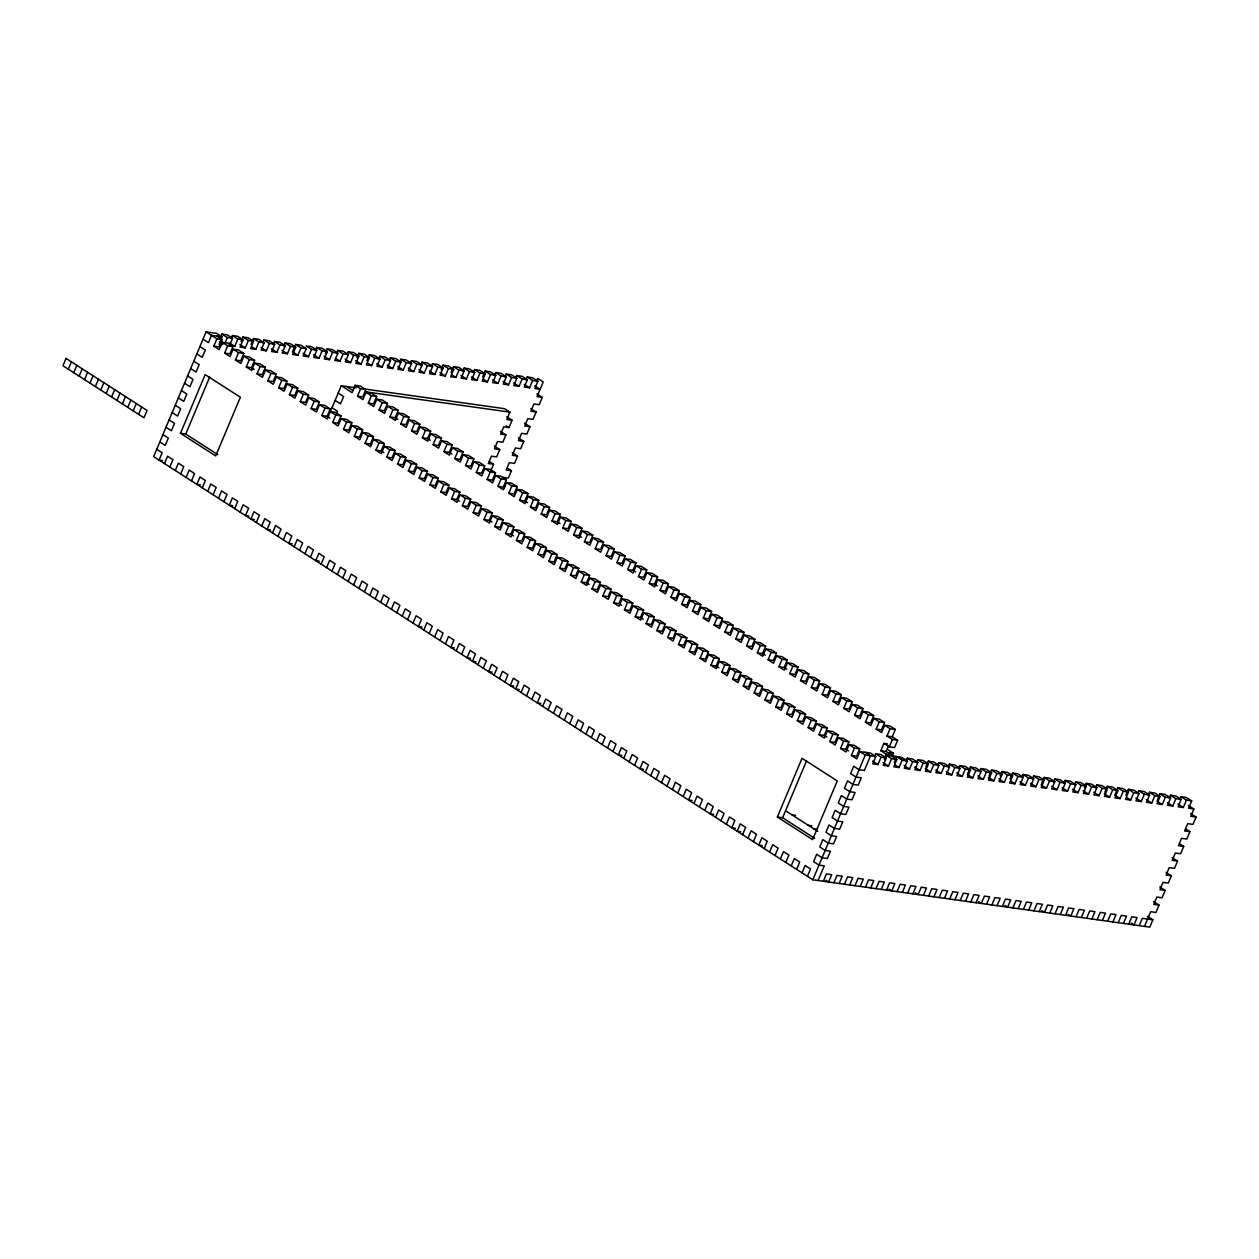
<?xml version="1.0" encoding="UTF-8"?>
<svg xmlns="http://www.w3.org/2000/svg" width="1259" height="1259" viewBox="0 0 1259 1259"><rect width="100%" height="100%" fill="white"/><g stroke="black" fill="none" stroke-linecap="round" stroke-linejoin="round"><path stroke-width="1.5" d="M68.348 369.217L71.433 361.884M73.762 372.695L76.846 365.346M79.16 376.158L82.244 368.824M84.558 379.62L87.642 372.286M89.971 383.098L93.056 375.764M95.369 386.56L98.454 379.227M100.767 390.038L103.852 382.689M106.181 393.5L109.265 386.167M111.579 396.963L114.663 389.629M116.977 400.441L120.061 393.107M122.391 403.903L125.475 396.569M127.788 407.381L130.873 400.032M133.186 410.843L136.271 403.509M138.584 414.305L141.669 406.972M219.57 342.684L222.04 336.814L216.642 333.352L206.098 331.872L153.661 456.624L812.826 879.773L1149.782 927.128L1152.866 919.794L1147.468 916.316M164.473 463.564L167.557 456.214L172.955 459.692L169.871 467.026M213.825 346.146L216.91 338.813L222.182 339.552L219.097 346.886L213.825 346.146L219.223 349.609L222.308 342.275L227.58 343.015L232.978 346.493L229.893 353.826L224.637 353.087L227.722 345.753L232.978 346.493M220.671 337.019L221.899 334.091L227.171 334.831L232.569 338.293L229.484 345.643M180.478 433.316L205.154 374.615L240.39 397.23L215.698 455.931L180.478 433.316L185.734 434.056L217.76 454.609M185.734 434.056L209.671 377.133M224.842 343.424L227.297 337.554L232.569 338.293M175.284 470.488L178.369 463.155L183.767 466.617L180.682 473.966M231.2 338.498L232.427 335.571L237.699 336.31L243.097 339.773L240.013 347.122L245.285 347.862L248.369 340.512L253.626 341.252L250.541 348.601L255.813 349.341L258.898 341.992L264.154 342.731L261.069 350.081L266.341 350.82L269.426 343.471L274.682 344.211L271.598 351.56L276.87 352.3L279.954 344.95L285.211 345.69L282.126 353.039L287.398 353.779L290.483 346.43L295.739 347.169L292.655 354.519L297.927 355.258L301.011 347.925L306.267 348.664L303.183 355.998L308.455 356.738L311.54 349.404L316.812 350.144L313.727 357.477L318.983 358.217L322.068 350.883L327.34 351.623L324.255 358.957L329.512 359.696L332.596 352.363L337.868 353.102L334.784 360.436L340.04 361.176L343.125 353.842L348.397 354.582L345.312 361.915L350.569 362.655L353.653 355.321L358.925 356.061L355.841 363.395L361.097 364.134L364.181 356.801L369.454 357.54L366.369 364.874L371.625 365.614L374.726 358.28L379.982 359.02L376.897 366.353L382.169 367.093L385.254 359.759L390.51 360.499L387.426 367.833L392.698 368.572L395.782 361.239L401.039 361.978L397.954 369.312L403.226 370.052L406.311 362.718L411.567 363.458L408.483 370.791L413.755 371.531L416.839 364.197L422.095 364.937L419.011 372.271L424.283 373.01L427.368 365.677L432.624 366.416L429.539 373.75L434.811 374.49L437.896 367.156L443.168 367.896L440.083 375.229L445.34 375.969L448.424 368.635L453.696 369.375L450.612 376.709L455.868 377.448L458.953 370.115L464.225 370.854L461.14 378.188L466.397 378.928L469.481 371.594L474.753 372.334L471.669 379.667L476.925 380.407L480.009 373.073L485.282 373.813L482.197 381.147L487.453 381.886L490.538 374.553L495.81 375.292L492.725 382.626L497.982 383.365L501.066 376.032L506.338 376.771L503.254 384.105L508.526 384.845L511.61 377.511L516.867 378.251L513.782 385.584L519.054 386.324L522.139 378.99L527.395 379.73L524.311 387.064L529.583 387.803L532.667 380.47L537.923 381.209L534.839 388.543L540.111 389.283L534.697 385.821M243.79 353.417L238.518 352.677L235.433 360.027L240.705 360.766L243.79 353.417L238.392 349.955L233.12 349.215L230.035 356.549L224.637 353.087M231.231 345.879L234.741 346.382L237.825 339.033L243.097 339.773M241.114 341.457L242.956 337.05L248.228 337.79L253.626 341.252M186.08 477.429L189.165 470.095L194.578 473.557L191.494 480.907M254.601 360.357L249.329 359.618L246.245 366.951L251.517 367.691L254.601 360.357L249.188 356.895L243.931 356.155L240.847 363.489L235.433 360.027M251.029 344.399L253.484 338.529L258.756 339.269L264.154 342.731M262.785 342.952L264.012 340.009L269.284 340.748L274.682 344.211M202.29 487.831L205.374 480.497L199.976 477.035L196.892 484.369L200.401 484.857M265.397 367.298L260.141 366.558L257.056 373.892L262.313 374.631L265.397 367.298L259.999 363.835L254.727 363.096L251.643 370.429L246.245 366.951M207.704 491.309L210.788 483.96L216.186 487.438L213.101 494.771M273.313 344.431L274.541 341.488L279.813 342.228L285.211 345.69M276.209 374.238L270.937 373.498L267.852 380.832L273.124 381.571L276.209 374.238L270.811 370.76L265.539 370.02L262.454 377.37L257.056 373.892M218.499 498.249L221.584 490.9L226.998 494.378L223.913 501.712M283.842 345.91L285.085 342.967L290.341 343.707L295.739 347.169M287.005 381.178L281.748 380.438L278.664 387.772L283.92 388.512L287.005 381.178L281.607 377.7L276.351 376.96L273.266 384.294L267.852 380.832M306.267 348.664L300.87 345.186L295.613 344.447L292.529 351.78L297.927 355.258M234.709 508.652L237.794 501.302L232.396 497.84L229.311 505.174L232.821 505.677M297.816 388.102L292.56 387.363L289.476 394.712L294.732 395.452L297.816 388.102L292.418 384.64L287.146 383.901L284.062 391.234L278.664 387.772M240.107 512.114L243.192 504.78L248.605 508.243L245.521 515.592L249.03 516.08M308.628 395.043L303.356 394.303L300.272 401.637L305.544 402.376L308.628 395.043L303.214 391.58L297.958 390.841L294.874 398.174L289.476 394.712M315.427 350.348L316.67 347.405L321.926 348.145L327.34 351.623M325.341 353.291L327.198 348.885L332.455 349.624L337.868 353.102M256.317 522.516L259.401 515.183L254.003 511.721L250.919 519.054L254.428 519.542M319.424 401.983L314.168 401.243L311.083 408.577L316.339 409.317L319.424 401.983L314.026 398.521L308.77 397.781L305.685 405.115L300.272 401.637M261.73 525.994L264.815 518.645L270.213 522.123L267.128 529.457L270.638 529.945M336.499 353.307L337.727 350.364L342.983 351.104L348.397 354.582M330.236 408.923L324.964 408.184L321.879 415.517L327.151 416.257L330.236 408.923L324.838 405.445L319.566 404.706L316.481 412.055L311.083 408.577M347.028 354.786L348.255 351.843L353.527 352.583L358.925 356.061M272.526 532.919L275.611 525.585L281.025 529.063L277.94 536.397M356.187 387.819L341.283 385.726L327.293 418.979L321.879 415.517M356.942 357.729L358.784 353.323L364.056 354.062L369.454 357.54M283.338 539.859L286.423 532.526L291.82 535.988L288.736 543.337L292.245 543.825M332.691 422.457L335.775 415.124L341.047 415.863L337.963 423.197L332.691 422.457L338.089 425.92L341.173 418.586L346.445 419.326L351.843 422.788L348.759 430.137L343.502 429.398L346.587 422.048L351.843 422.788M336.2 414.148L337.443 411.221L332.03 407.743M365.85 389.535L360.578 388.795L357.493 396.144L362.765 396.884L365.85 389.535L360.436 386.072L355.18 385.333L352.095 392.666L341.283 385.726M366.841 360.672L369.312 354.802L374.584 355.542L379.982 359.02M294.15 546.799L297.234 539.466L302.632 542.928L299.548 550.262M378.613 359.224L379.84 356.281L385.112 357.021L390.51 360.499M362.655 429.728L357.383 428.989L354.298 436.322L359.57 437.062L362.655 429.728L357.257 426.266L351.985 425.526L348.9 432.86L343.502 429.398M376.646 396.475L371.389 395.735L368.305 403.069L373.561 403.809L376.646 396.475L371.248 393.013L365.991 392.273L362.907 399.607L357.493 396.144M304.946 553.74L308.03 546.406L313.444 549.868L310.359 557.202M389.141 360.703L390.369 357.761L395.641 358.5L401.039 361.978M373.467 436.668L368.195 435.929L365.11 443.262L370.382 444.002L373.467 436.668L368.053 433.206L362.797 432.466L359.712 439.8L354.298 436.322M387.457 403.415L382.201 402.675L379.116 410.009L384.373 410.749L387.457 403.415L382.059 399.937L376.787 399.197L373.703 406.547L368.305 403.069M399.67 362.183L400.897 359.24L406.169 359.98L411.567 363.458M321.155 564.142L324.24 556.808L318.842 553.331L315.757 560.68L319.267 561.168M384.263 443.609L379.006 442.869L375.922 450.203L381.178 450.942L384.263 443.609L378.865 440.131L373.593 439.391L370.508 446.74L365.11 443.262M398.269 410.355L392.997 409.616L389.912 416.949L395.184 417.689L398.269 410.355L392.855 406.877L387.599 406.138L384.514 413.487L379.116 410.009M410.198 363.662L411.441 360.719L416.698 361.459L422.095 364.937M326.569 567.604L329.653 560.271L335.051 563.749L331.967 571.082M395.074 450.549L389.802 449.809L386.718 457.143L391.99 457.883L395.074 450.549L389.676 447.071L384.404 446.331L381.32 453.665L375.922 450.203M409.065 417.28L403.809 416.54L400.724 423.89L405.98 424.629L409.065 417.28L403.667 413.818L398.395 413.078L395.31 420.412L389.912 416.949M420.726 365.141L421.97 362.199L427.226 362.938L432.624 366.416M337.365 574.545L340.449 567.211L345.863 570.673L342.778 578.023M431.255 366.621L432.498 363.678L437.754 364.418L443.168 367.896M405.886 457.473L400.614 456.734L397.529 464.083L402.801 464.823L405.886 457.473L400.472 454.011L395.216 453.271L392.131 460.605L386.718 457.143M419.877 424.22L414.604 423.48L411.52 430.83L416.792 431.569L419.877 424.22L414.479 420.758L409.206 420.018L406.122 427.352L400.724 423.89M348.176 581.485L351.261 574.151L356.659 577.613L353.574 584.947M441.169 369.564L443.026 365.157L448.283 365.897L453.696 369.375M416.682 464.414L411.425 463.674L408.341 471.008L413.597 471.747L416.682 464.414L411.284 460.951L406.012 460.212L402.927 467.545L397.529 464.083M430.688 431.16L425.416 430.421L422.332 437.754L427.604 438.494L430.688 431.16L425.274 427.698L420.018 426.958L416.934 434.292L411.52 430.83M358.972 588.425L362.073 581.091L367.471 584.554L364.386 591.887M451.084 372.507L453.555 366.637L458.811 367.376L464.225 370.854M427.493 471.354L422.221 470.614L419.137 477.948L424.409 478.688L427.493 471.354L422.08 467.892L416.823 467.152L413.739 474.486L408.341 471.008M441.484 438.101L436.228 437.361L433.143 444.695L438.4 445.434L441.484 438.101L436.086 434.623L430.814 433.883L427.73 441.232L422.332 437.754M462.84 371.059L464.083 368.116L469.339 368.856L474.753 372.334M369.784 595.365L372.869 588.016L378.267 591.494L375.182 598.828M438.289 478.294L433.033 477.554L429.948 484.888L435.205 485.628L438.289 478.294L432.891 474.816L427.635 474.076L424.551 481.426L419.137 477.948M452.296 445.041L447.024 444.301L443.939 451.635L449.211 452.374L452.296 445.041L446.898 441.563L441.626 440.823L438.541 448.173L433.143 444.695M473.384 372.538L474.612 369.595L479.884 370.335L485.282 373.813M380.596 602.29L383.68 594.956L389.078 598.434L385.994 605.768M449.101 485.234L443.845 484.495L440.76 491.828L446.016 492.568L449.101 485.234L443.703 481.756L438.431 481.017L435.346 488.35L429.948 484.888M463.107 451.965L457.835 451.226L454.751 458.575L460.023 459.315L463.107 451.965L457.694 448.503L452.437 447.763L449.353 455.097L443.939 451.635M482.669 376.945L485.14 371.075L490.412 371.814L495.81 375.292M391.392 609.23L394.476 601.896L399.89 605.359L396.805 612.708M494.441 375.497L495.668 372.554L500.94 373.293L506.338 376.771M459.913 492.159L454.641 491.419L451.556 498.769L456.828 499.508L459.913 492.159L454.499 488.697L449.243 487.957L446.158 495.291L440.76 491.828M473.903 458.906L468.647 458.166L465.562 465.515L470.819 466.255L473.903 458.906L468.505 455.443L463.233 454.704L460.149 462.037L454.751 458.575M402.203 616.17L405.288 608.837L410.686 612.299L407.601 619.633M504.969 376.976L506.197 374.049L511.469 374.789L516.867 378.251M470.709 499.099L465.452 498.359L462.368 505.693L467.624 506.433L470.709 499.099L465.311 495.637L460.039 494.897L456.954 502.231L451.556 498.769M484.715 465.846L479.443 465.106L476.358 472.44L481.63 473.179L484.715 465.846L479.317 462.383L474.045 461.644L470.96 468.978L465.562 465.515M515.498 378.455L516.725 375.528L521.997 376.268L527.395 379.73M413.015 623.111L416.099 615.777L421.497 619.239L418.413 626.573L421.922 627.076M481.52 506.039L476.248 505.3L473.164 512.633L478.436 513.373L481.52 506.039L476.122 502.577L470.85 501.822L467.766 509.171L462.368 505.693M495.511 472.786L490.255 472.046L487.17 479.38L492.426 480.12L495.511 472.786L490.113 469.308L484.857 468.568L481.772 475.918L476.358 472.44M363.882 388.905L504.497 408.671L509.895 412.134L506.81 419.467L512.083 420.207L508.998 427.556L503.726 426.817L500.641 434.15L505.913 434.89L502.829 442.224L497.557 441.484L494.472 448.818L499.744 449.557L496.66 456.907L491.388 456.167L488.303 463.501L493.575 464.241L490.491 471.574M526.026 379.935L527.253 377.008L532.526 377.747L537.923 381.209M423.811 630.051L426.895 622.701L432.309 626.179L429.225 633.513M492.332 512.98L487.06 512.24L483.975 519.574L489.247 520.313L492.332 512.98L486.918 509.502L481.662 508.762L478.577 516.111L473.164 512.633M506.323 479.726L501.066 478.987L497.982 486.32L503.238 487.06L506.323 479.726L500.925 476.248L495.653 475.509L492.568 482.858L487.17 479.38M536.554 381.414L537.782 378.487L543.196 381.949L537.026 396.632L542.283 397.372L539.198 404.706L533.942 403.966L530.857 411.3L536.114 412.039L533.029 419.373L527.773 418.633L524.688 425.983L529.945 426.722L526.86 434.056L521.604 433.316L518.519 440.65L523.775 441.39L520.691 448.739L515.435 447.984L512.35 455.333L517.606 456.073L514.522 463.406L509.266 462.667L506.181 470L511.437 470.74L508.353 478.09L503.096 477.35M434.623 636.975L437.707 629.642L443.105 633.12L440.021 640.453M503.128 519.92L497.872 519.164L494.787 526.514L500.043 527.253L503.128 519.92L497.73 516.442L492.458 515.702L489.373 523.036L483.975 519.574M517.134 486.651L511.862 485.911L508.778 493.26L514.05 494L517.134 486.651L511.721 483.188L506.464 482.449L503.38 489.782L497.982 486.32M504.041 488.35L505.268 485.423M445.434 643.916L448.519 636.582L453.917 640.044L450.832 647.394L454.342 647.881M513.94 526.844L508.667 526.105L505.583 533.454L510.855 534.194L513.94 526.844L508.542 523.382L503.27 522.642L500.185 529.976L494.787 526.514M527.93 493.591L522.674 492.851L519.589 500.201L524.846 500.94L527.93 493.591L522.532 490.129L517.276 489.389L514.191 496.723L508.778 493.26M456.23 650.856L459.315 643.522L464.728 646.984L461.644 654.318M524.751 533.785L519.479 533.045L516.395 540.379L521.667 541.118L524.751 533.785L519.337 530.322L514.081 529.583L510.997 536.916L505.583 533.454M538.742 500.531L533.47 499.792L530.385 507.125L535.657 507.865L538.742 500.531L533.344 497.069L528.072 496.329L524.987 503.663L519.589 500.201M535.547 540.725L530.291 539.985L527.206 547.319L532.463 548.058L535.547 540.725L530.149 537.263L524.877 536.507L521.793 543.857L516.395 540.379M549.553 507.471L544.281 506.732L541.197 514.065L546.469 514.805L549.553 507.471L544.14 503.993L538.883 503.254L535.799 510.603L530.385 507.125M477.853 664.736L480.938 657.387L486.336 660.865L483.251 668.199M546.359 547.665L541.087 546.925L538.002 554.259L543.274 554.999L546.359 547.665L540.961 544.187L535.689 543.447L532.604 550.797L527.206 547.319M560.349 514.412L555.093 513.672L552.009 521.006L557.265 521.745L560.349 514.412L554.951 510.934L549.679 510.194L546.595 517.543L541.197 514.065M494.047 675.139L497.132 667.805L491.734 664.327L488.649 671.661L492.159 672.164M557.155 554.589L551.898 553.85L548.814 561.199L554.07 561.939L557.155 554.589L551.757 551.127L546.5 550.388L543.416 557.721L538.002 554.259M571.161 521.336L565.889 520.596L562.804 527.946L568.077 528.686L571.161 521.336L565.763 517.874L560.491 517.134L557.407 524.468L552.009 521.006M499.461 678.601L502.546 671.267L507.944 674.73L504.859 682.079M567.966 561.53L562.71 560.79L559.625 568.139L564.882 568.879L567.966 561.53L562.568 558.067L557.296 557.328L554.212 564.662L548.814 561.199M581.973 528.276L576.701 527.537L573.616 534.886L578.888 535.626L581.973 528.276L576.559 524.814L571.303 524.074L568.218 531.408L562.804 527.946M578.778 568.47L573.506 567.73L570.421 575.064L575.693 575.804L578.778 568.47L573.364 565.008L568.108 564.268L565.023 571.602L559.625 568.139M592.769 535.217L587.512 534.477L584.428 541.811L589.684 542.55L592.769 535.217L587.371 531.754L582.099 531.015L579.014 538.348L573.616 534.886M521.069 692.481L524.153 685.148L529.551 688.61L526.467 695.944M589.574 575.41L584.318 574.671L581.233 582.004L586.489 582.744L589.574 575.41L584.176 571.932L578.92 571.193L575.835 578.542L570.421 575.064M603.58 542.157L598.308 541.417L595.224 548.751L600.496 549.491L603.58 542.157L598.182 538.679L592.91 537.939L589.826 545.289L584.428 541.811M531.88 699.422L534.965 692.072L540.363 695.55L537.278 702.884L540.788 703.372M600.386 582.35L595.114 581.611L592.029 588.944L597.301 589.684L600.386 582.35L594.988 578.872L589.716 578.133L586.631 585.482L581.233 582.004M614.376 549.097L609.12 548.357L606.035 555.691L611.292 556.431L614.376 549.097L608.978 545.619L603.722 544.879L600.637 552.229L595.224 548.751M542.676 706.346L545.761 699.013L551.174 702.491L548.09 709.824M611.197 589.275L605.925 588.535L602.841 595.885L608.113 596.624L611.197 589.275L605.784 585.813L600.527 585.073L597.443 592.407L592.029 588.944M625.188 556.022L619.932 555.282L616.847 562.631L622.103 563.371L625.188 556.022L619.79 552.559L614.518 551.82L611.433 559.153L606.035 555.691M553.488 713.286L556.572 705.953L561.97 709.415L558.886 716.764M621.993 596.215L616.737 595.476L613.652 602.825L618.909 603.565L621.993 596.215L616.595 592.753L611.323 592.013L608.239 599.347L602.841 595.885M636 562.962L630.728 562.222L627.643 569.572L632.915 570.311L636 562.962L630.586 559.5L625.33 558.76L622.245 566.094L616.847 562.631M564.3 720.227L567.384 712.893L572.782 716.355L569.697 723.689M632.805 603.155L627.533 602.416L624.448 609.749L629.72 610.489L632.805 603.155L627.407 599.693L622.135 598.954L619.05 606.287L613.652 602.825M646.796 569.902L641.539 569.162L638.455 576.496L643.711 577.236L646.796 569.902L641.398 566.44L636.141 565.7L633.057 573.034L627.643 569.572M575.095 727.167L578.18 719.833L583.594 723.296L580.509 730.629M643.617 610.096L638.344 609.356L635.26 616.69L640.532 617.429L643.617 610.096L638.203 606.618L632.947 605.878L629.862 613.227L624.448 609.749M657.607 576.842L652.351 576.103L649.266 583.436L654.523 584.176L657.607 576.842L652.209 573.364L646.937 572.625L643.853 579.974L638.455 576.496M585.907 734.107L588.992 726.758L594.39 730.236L591.305 737.569M654.412 617.036L649.156 616.296L646.072 623.63L651.328 624.37L654.412 617.036L649.014 613.558L643.742 612.818L640.658 620.168L635.26 616.69M668.419 583.783L663.147 583.043L660.062 590.377L665.334 591.116L668.419 583.783L663.005 580.305L657.749 579.565L654.664 586.914L649.266 583.436M596.719 741.032L599.803 733.698L605.201 737.176L602.117 744.51M665.224 623.96L659.952 623.221L656.868 630.57L662.14 631.31L665.224 623.96L659.826 620.498L654.554 619.758L651.47 627.092L646.072 623.63M679.215 590.707L673.958 589.967L670.874 597.317L676.13 598.056L679.215 590.707L673.817 587.245L668.545 586.505L665.46 593.839L660.062 590.377M607.515 747.972L610.599 740.638L616.013 744.1L612.928 751.45M676.02 630.901L670.764 630.161L667.679 637.51L672.936 638.25L676.02 630.901L670.622 627.438L665.366 626.699L662.281 634.032L656.868 630.57M690.026 597.647L684.754 596.908L681.67 604.257L686.942 604.997L690.026 597.647L684.628 594.185L679.356 593.445L676.272 600.779L670.874 597.317M623.724 758.374L626.809 751.041L621.411 747.578L618.326 754.912L621.836 755.4M686.832 637.841L681.575 637.101L678.491 644.435L683.747 645.175L686.832 637.841L681.434 634.379L676.162 633.639L673.077 640.973L667.679 637.51M700.838 604.588L695.566 603.848L692.481 611.182L697.754 611.921L700.838 604.588L695.424 601.125L690.168 600.386L687.084 607.719L681.67 604.257M629.122 761.852L632.207 754.519L637.621 757.981L634.536 765.315M697.643 644.781L692.371 644.041L689.287 651.375L694.559 652.115L697.643 644.781L692.23 641.303L686.973 640.563L683.889 647.913L678.491 644.435M711.634 611.528L706.378 610.788L703.293 618.122L708.549 618.861L711.634 611.528L706.236 608.05L700.964 607.31L697.879 614.66L692.481 611.182M645.332 772.255L648.416 764.921L643.019 761.443L639.934 768.793L643.443 769.28M708.439 651.721L703.183 650.982L700.098 658.315L705.355 659.055L708.439 651.721L703.041 648.243L697.785 647.504L694.7 654.853L689.287 651.375M722.446 618.468L717.174 617.728L714.089 625.062L719.361 625.802L722.446 618.468L717.048 614.99L711.776 614.25L708.691 621.6L703.293 618.122M650.746 775.717L653.83 768.383L659.228 771.861L656.144 779.195M719.251 658.646L713.995 657.906L710.91 665.256L716.166 665.995L719.251 658.646L713.853 655.184L708.581 654.444L705.496 661.778L700.098 658.315M733.257 625.393L727.985 624.653L724.901 632.002L730.173 632.742L733.257 625.393L727.844 621.93L722.587 621.191L719.503 628.524L714.089 625.062M661.542 782.657L664.626 775.324L670.04 778.786L666.955 786.135M730.063 665.586L724.791 664.846L721.706 672.196L726.978 672.936L730.063 665.586L724.649 662.124L719.393 661.384L716.308 668.718L710.91 665.256M744.053 632.333L738.797 631.593L735.712 638.942L740.969 639.682L744.053 632.333L738.655 628.87L733.383 628.131L730.299 635.465L724.901 632.002M672.353 789.598L675.438 782.264L680.836 785.726L677.751 793.06M740.859 672.526L735.602 671.787L732.518 679.12L737.774 679.86L740.859 672.526L735.461 669.064L730.189 668.324L727.104 675.658L721.706 672.196M754.865 639.273L749.593 638.533L746.508 645.867L751.78 646.607L754.865 639.273L749.451 635.811L744.195 635.071L741.11 642.405L735.712 638.942M683.165 796.538L686.249 789.204L691.647 792.666L688.563 800L692.072 800.504M751.67 679.467L746.398 678.727L743.314 686.061L748.586 686.8L751.67 679.467L746.272 675.989L741 675.249L737.916 682.598L732.518 679.12M765.661 646.213L760.405 645.474L757.32 652.807L762.576 653.547L765.661 646.213L760.263 642.735L755.007 641.996L751.922 649.345L746.508 645.867M693.961 803.478L697.045 796.129L702.459 799.607L699.375 806.94M762.482 686.407L757.21 685.667L754.125 693.001L759.397 693.74L762.482 686.407L757.068 682.929L751.812 682.189L748.727 689.539L743.314 686.061M776.473 653.153L771.216 652.414L768.132 659.747L773.388 660.487L776.473 653.153L771.075 649.675L765.802 648.936L762.718 656.285L757.32 652.807M704.772 810.403L707.857 803.069L713.255 806.547L710.17 813.881L713.68 814.368M773.278 693.331L768.021 692.592L764.937 699.941L770.193 700.681L773.278 693.331L767.88 689.869L762.608 689.129L759.523 696.463L754.125 693.001M787.284 660.078L782.012 659.338L778.928 666.688L784.2 667.427L787.284 660.078L781.87 656.616L776.614 655.876L773.53 663.21L768.132 659.747M715.584 817.343L718.669 810.009L724.067 813.471L720.982 820.821M784.089 700.272L778.817 699.532L775.733 706.881L781.005 707.621L784.089 700.272L778.692 696.809L773.419 696.07L770.335 703.403L764.937 699.941M798.08 667.018L792.824 666.279L789.739 673.628L794.996 674.368L798.08 667.018L792.682 663.556L787.426 662.816L784.341 670.15L778.928 666.688M726.38 824.283L729.465 816.949L734.878 820.412L731.794 827.745L735.303 828.249M794.901 707.212L789.629 706.472L786.545 713.806L791.817 714.545L794.901 707.212L789.487 703.75L784.231 703.01L781.147 710.344L775.733 706.881M808.892 673.958L803.62 673.219L800.535 680.552L805.807 681.292L808.892 673.958L803.494 670.496L798.222 669.757L795.137 677.09L789.739 673.628M742.59 834.686L745.674 827.352L740.276 823.89L737.192 831.223L740.701 831.711M805.697 714.152L800.441 713.412L797.356 720.746L802.612 721.486L805.697 714.152L800.299 710.674L795.027 709.934L791.942 717.284L786.545 713.806M819.703 680.899L814.431 680.159L811.347 687.493L816.619 688.232L819.703 680.899L814.29 677.421L809.033 676.681L805.949 684.03L800.535 680.552M748.003 838.164L751.088 830.814L756.486 834.292L753.401 841.626M816.509 721.092L811.237 720.353L808.152 727.686L813.424 728.426L816.509 721.092L811.095 717.614L805.839 716.875L802.754 724.224L797.356 720.746M830.499 687.839L825.243 687.099L822.158 694.433L827.415 695.173L830.499 687.839L825.101 684.361L819.829 683.621L816.745 690.971L811.347 687.493M764.197 848.566L767.282 841.232L761.884 837.754L758.799 845.088L762.309 845.592M777.354 817.012L802.03 758.311L837.266 780.926L812.59 839.643L777.354 817.012L782.626 817.752L814.652 838.321M827.305 728.017L822.048 727.277L818.964 734.626L824.22 735.366L827.305 728.017L821.907 724.554L816.65 723.815L813.566 731.149L808.152 727.686M841.311 694.763L836.039 694.024L832.954 701.373L838.226 702.113L841.311 694.763L835.913 691.301L830.641 690.562L827.556 697.895L822.158 694.433M782.626 817.752L806.547 760.829M769.611 852.028L772.696 844.695L778.093 848.157L775.009 855.506M838.116 734.957L832.86 734.217L829.775 741.567L835.032 742.306L838.116 734.957L832.718 731.495L827.446 730.755L824.362 738.089L818.964 734.626M852.123 701.704L846.851 700.964L843.766 708.313L849.038 709.053L852.123 701.704L846.709 698.241L841.453 697.502L838.368 704.835L832.954 701.373M780.407 858.968L783.491 851.635L788.905 855.097L785.821 862.431M848.928 741.897L843.656 741.158L840.571 748.491L845.843 749.231L848.928 741.897L843.514 738.435L838.258 737.695L835.173 745.029L829.775 741.567M862.919 708.644L857.662 707.904L854.578 715.238L859.834 715.978L862.919 708.644L857.521 705.182L852.249 704.442L849.164 711.776L843.766 708.313M791.219 865.909L794.303 858.575L799.701 862.037L796.617 869.371M859.724 748.837L854.468 748.098L851.383 755.431L856.639 756.171L859.724 748.837L854.326 745.359L849.07 744.62L845.985 751.969L840.571 748.491M873.73 715.584L868.458 714.844L865.374 722.178L870.646 722.918L873.73 715.584L868.332 712.106L863.06 711.366L859.976 718.716L854.578 715.238M802.03 872.849L805.115 865.5L810.513 868.978L807.428 876.311M1144.51 926.388L1150.679 911.705L1155.951 912.46L1159.035 905.111L1153.763 904.371L1156.848 897.038L1162.12 897.777L1165.205 890.443L1159.932 889.704L1163.017 882.354L1168.289 883.094L1171.374 875.76L1166.102 875.021L1169.186 867.687L1174.458 868.427L1177.543 861.093L1172.271 860.353L1175.355 853.004L1180.627 853.744L1183.712 846.41L1178.44 845.67L1181.524 838.337L1186.796 839.076L1189.881 831.727L1184.609 830.987L1187.693 823.654L1192.965 824.393L1196.05 817.06L1190.778 816.32L1193.862 808.986L1188.606 808.247L1191.691 800.897L1186.419 800.157L1183.334 807.507L1178.078 806.767L1181.162 799.418L1175.89 798.678L1172.806 806.028L1167.549 805.288L1170.634 797.938L1165.362 797.199L1162.277 804.532L1157.021 803.793L1160.106 796.459L1154.833 795.719L1151.749 803.053L1146.493 802.313L1149.577 794.98L1144.305 794.24L1141.221 801.574L1135.964 800.834L1139.049 793.5L1133.777 792.761L1130.692 800.094L1125.42 799.355L1128.505 792.021L1123.248 791.282L1120.164 798.615L1114.892 797.876L1117.976 790.542L1112.72 789.802L1109.635 797.136L1104.363 796.396L1107.448 789.063L1102.192 788.323L1099.107 795.657L1093.835 794.917L1096.919 787.583L1091.663 786.844L1088.579 794.177L1083.307 793.438L1086.391 786.104L1081.135 785.364L1078.05 792.698L1072.778 791.958L1075.863 784.625L1070.606 783.885L1067.522 791.219L1062.25 790.479L1065.334 783.145L1060.062 782.406L1056.978 789.739L1051.721 789L1054.806 781.666L1049.534 780.926L1046.449 788.26L1041.193 787.52L1044.278 780.187L1039.005 779.447L1035.921 786.781L1030.665 786.041L1033.749 778.707L1028.477 777.968L1025.393 785.301L1020.136 784.562L1023.221 777.228L1017.949 776.488L1014.864 783.822L1009.608 783.082L1012.692 775.749L1007.42 775.009L1004.336 782.343L999.064 781.603L1002.164 774.269L996.892 773.53L993.807 780.863L988.535 780.124L991.62 772.79L986.364 772.05L983.279 779.384L978.007 778.644L981.091 771.311L975.835 770.571L972.751 777.905L967.479 777.165L970.563 769.831L965.307 769.092L962.222 776.425L956.95 775.686L960.035 768.352L954.778 767.612L951.694 774.946L946.422 774.206L949.506 766.873L944.25 766.133L941.165 773.467L935.893 772.727L938.978 765.393L933.706 764.654L930.621 771.987L925.365 771.248L928.45 763.914L923.177 763.174L920.093 770.508L914.837 769.768L917.921 762.435L912.649 761.695L909.565 769.029L904.308 768.289L907.393 760.955L902.121 760.216L899.036 767.549L893.78 766.81L896.864 759.476L891.592 758.736L888.508 766.07L883.251 765.33L886.336 757.997L881.064 757.257L877.979 764.591L872.723 763.851L875.808 756.517L870.394 753.039L859.866 751.56L856.781 758.909L851.383 755.431M884.526 722.524L879.27 721.785L876.185 729.118L881.442 729.858L884.526 722.524L879.128 719.046L873.872 718.307L870.787 725.64L865.374 722.178M812.826 879.773L865.263 755.038L875.808 756.517M818.098 880.513L824.267 865.846L818.995 865.106L813.597 861.628L816.682 854.294L822.08 857.772L827.352 858.512L830.436 851.163L825.164 850.423L819.766 846.961L822.851 839.627L828.249 843.089L833.521 843.829L836.606 836.495L831.333 835.756L825.935 832.278L829.02 824.944L834.418 828.406L839.69 829.146L842.775 821.812L837.503 821.073L832.105 817.61L835.189 810.261L840.587 813.739L845.859 814.479L848.944 807.145L843.672 806.405L838.274 802.927L841.358 795.594L846.756 799.056L852.028 799.795L855.113 792.462L849.841 791.722L844.443 788.26L847.527 780.91L852.925 784.388L858.197 785.128L861.282 777.779L856.01 777.039L850.612 773.577L853.696 766.243L859.094 769.705L864.366 770.445L870.536 755.778L865.138 752.3M895.338 729.449L890.082 728.709L886.997 736.059L892.253 736.798L895.338 729.449L889.94 725.987L884.668 725.247L881.583 732.581L876.185 729.118M874.423 756.722L875.666 753.779L880.922 754.519L886.336 757.997M823.355 881.253L826.439 873.919L831.711 874.659L828.627 881.992L825.92 880.261M880.828 750.726L886.084 751.466L891.482 754.944L886.226 754.204L880.828 750.726L883.912 743.392L887.422 743.88M886.084 751.466L888.555 745.596M884.983 757.131L886.226 754.204M889.31 746.855L892.395 739.521L897.651 740.261L894.567 747.594L889.31 746.855L883.912 743.392M884.337 759.665L886.194 755.258L891.451 755.998L896.864 759.476M833.899 882.732L836.983 875.398L842.24 876.138L839.155 883.472M892.285 756.234L893.528 753.307L888.114 749.829M894.252 762.608L896.723 756.738L901.979 757.477L907.393 760.955M844.427 884.211L847.512 876.878L852.768 877.617L849.683 884.951M906.024 761.16L907.251 758.217L912.523 758.957L917.921 762.435M854.955 885.706L858.04 878.357L863.296 879.097L860.212 886.446M916.552 762.639L917.78 759.696L923.052 760.436L928.45 763.914M865.484 887.186L868.568 879.836L873.825 880.576L870.74 887.925M925.837 767.046L928.308 761.176L933.58 761.915L938.978 765.393M876.012 888.665L879.097 881.316L884.353 882.055L881.269 889.405M937.609 765.598L938.836 762.655L944.108 763.395L949.506 766.873M886.541 890.144L889.625 882.795L894.881 883.535L891.797 890.884L889.106 889.137M948.137 767.077L949.365 764.134L954.637 764.874L960.035 768.352M897.069 891.624L900.154 884.274L905.426 885.014L902.341 892.363M958.666 768.557L959.893 765.614L965.165 766.353L970.563 769.831M907.597 893.103L910.682 885.754L915.954 886.493L912.869 893.843M981.091 771.311L975.694 767.833L970.421 767.093L967.337 774.442L972.751 777.905M923.398 895.322L926.482 887.973L921.21 887.233L918.126 894.582L915.419 892.836M979.722 771.515L980.966 768.572L986.222 769.312L991.62 772.79M928.654 896.062L931.739 888.712L937.011 889.452L933.926 896.801M989.023 775.937L991.494 770.052L996.75 770.807L1002.164 774.269M939.183 897.541L942.267 890.192L947.539 890.931L944.455 898.281M1000.165 775.937L1002.022 771.547L1007.279 772.286L1012.692 775.749M949.711 899.02L952.795 891.671L958.068 892.411L954.983 899.76M1010.08 778.896L1012.551 773.026L1017.807 773.766L1023.221 777.228M960.239 900.5L963.324 893.15L968.596 893.89L965.511 901.239M1021.836 777.433L1023.079 774.505L1028.335 775.245L1033.749 778.707M970.783 901.979L973.868 894.63L979.124 895.369L976.04 902.719M1032.38 778.912L1033.608 775.985L1038.88 776.724L1044.278 780.187M986.568 904.198L989.653 896.849L984.396 896.109L981.312 903.458L978.605 901.727M1041.665 783.334L1044.136 777.464L1049.408 778.204L1054.806 781.666M991.84 904.938L994.925 897.588L1000.181 898.328L997.097 905.677M1053.437 781.87L1054.664 778.943L1059.936 779.683L1065.334 783.145M1002.369 906.417L1005.453 899.083L1010.709 899.823L1007.625 907.157L1004.934 905.426M1063.965 783.35L1065.193 780.423L1070.465 781.162L1075.863 784.625M1012.897 907.896L1015.982 900.563L1021.238 901.302L1018.153 908.636M1074.494 784.829L1075.721 781.902L1080.993 782.642L1086.391 786.104M1023.425 909.376L1026.51 902.042L1031.766 902.782L1028.682 910.115M1084.408 787.772L1086.249 783.381L1091.522 784.121L1096.919 787.583M1033.954 910.855L1037.038 903.521L1042.31 904.261L1039.226 911.595M1095.55 787.788L1096.778 784.861L1102.05 785.6L1107.448 789.063M1049.754 913.074L1052.839 905.74L1047.567 905.001L1044.482 912.334L1041.775 910.603M1104.851 792.21L1107.322 786.34L1112.578 787.08L1117.976 790.542M1055.011 913.814L1058.095 906.48L1063.367 907.22L1060.283 914.553M1128.505 792.021L1123.107 788.559L1117.85 787.819L1114.766 795.153L1120.164 798.615M1065.539 915.293L1068.623 907.959L1073.896 908.699L1070.811 916.033L1068.104 914.302M1125.908 795.169L1128.379 789.299L1133.635 790.038L1139.049 793.5M1076.067 916.772L1079.152 909.439L1084.424 910.178L1081.339 917.512M1137.664 793.705L1138.907 790.778L1144.163 791.518L1149.577 794.98M1086.596 918.252L1089.68 910.918L1094.952 911.658L1091.868 918.991M1148.192 795.184L1149.436 792.257L1154.692 792.997L1160.106 796.459M1097.14 919.731L1100.224 912.397L1105.481 913.137L1102.396 920.471M1157.493 799.607L1159.964 793.737L1165.22 794.476L1170.634 797.938M1107.668 921.21L1110.753 913.877L1116.009 914.616L1112.925 921.95M1169.265 798.143L1170.492 795.216L1175.764 795.956L1181.162 799.418M1118.197 922.69L1121.281 915.356L1126.537 916.096L1123.453 923.429M1179.793 799.622L1181.021 796.695L1186.293 797.435L1191.691 800.897M1128.725 924.169L1131.81 916.835L1137.066 917.575L1133.981 924.909L1131.29 923.177M1139.253 925.648L1142.338 918.315L1152.866 919.794M222.04 336.814L211.512 335.335L208.427 342.684L203.014 339.206M218.956 344.163L222.465 344.651M365.44 391.832L509.895 412.134M162.584 460.574L159.075 460.086L162.159 452.752L156.745 449.274M470.551 658.284L467.042 657.796L470.126 650.462L475.524 653.925L472.44 661.258L475.949 661.762M513.766 686.029L510.257 685.541L513.342 678.208L518.755 681.67L515.671 689.003L519.18 689.507M893.528 753.307L888.256 752.567L893.654 756.029L898.926 756.769L904.324 760.231M792.1 814.903L795.609 815.407M808.309 825.322L811.819 825.81M813.707 828.784L817.217 829.272M527.253 377.008L532.667 380.47M1181.021 796.695L1186.419 800.157M1188.465 805.508L1193.862 808.986M516.725 375.528L522.139 378.99M1170.492 795.216L1175.89 798.678M524.169 384.341L529.583 387.803M1177.936 804.029L1183.334 807.507M506.197 374.049L511.61 377.511M1159.964 793.737L1165.362 797.199M536.885 393.894L542.283 397.372M1190.652 813.582L1196.05 817.06M513.641 382.862L519.054 386.324M1167.408 802.55L1172.806 806.028M495.668 372.554L501.066 376.032M1149.436 792.257L1154.833 795.719M503.112 381.383L508.526 384.845M1156.879 801.07L1162.277 804.532M485.14 371.075L490.538 374.553M1138.907 790.778L1144.305 794.24M492.584 379.903L497.982 383.365M1146.351 799.591L1151.749 803.053M474.612 369.595L480.009 373.073M1128.379 789.299L1133.777 792.761M530.716 408.577L536.114 412.039M1185.821 829.13L1189.881 831.727M483.409 379.289L487.453 381.886M1135.823 798.112L1141.221 801.574M464.083 368.116L469.481 371.594M1117.85 787.819L1123.248 791.282M471.527 376.945L476.925 380.407M1126.648 797.498L1130.692 800.094M453.555 366.637L458.953 370.115M1107.322 786.34L1112.72 789.802M460.999 375.465L466.397 378.928M443.026 365.157L448.424 368.635M1096.778 784.861L1102.192 788.323M451.824 374.852L455.868 377.448M1104.237 793.674L1109.635 797.136M432.498 363.678L437.896 367.156M1086.249 783.381L1091.663 786.844M524.547 423.244L529.945 426.722M1179.652 843.813L1183.712 846.41M439.942 372.507L445.34 375.969M1093.693 792.194L1099.107 795.657M421.97 362.199L427.368 365.677M1075.721 781.902L1081.135 785.364M506.685 416.745L512.083 420.207M429.413 371.027L434.811 374.49M1083.165 790.715L1088.579 794.177M411.441 360.719L416.839 364.197M1065.193 780.423L1070.606 783.885M418.885 369.548L424.283 373.01M506.291 425.81L508.998 427.556M1072.637 789.236L1078.05 792.698M400.897 359.24L406.311 362.718M1054.664 778.943L1060.062 782.406M518.378 437.927L523.775 441.39M1172.145 857.615L1177.543 861.093M408.341 368.069L413.755 371.531M1062.108 787.756L1067.522 791.219M390.369 357.761L395.782 361.239M1044.136 777.464L1049.534 780.926M500.515 431.428L505.913 434.89M397.813 366.589L403.226 370.052M1051.58 786.277L1056.978 789.739M379.84 356.281L385.254 359.759M1033.608 775.985L1039.005 779.447M387.284 365.11L392.698 368.572M1041.051 784.798L1046.449 788.26M369.312 354.802L374.726 358.28M1023.079 774.505L1028.477 777.968M376.756 363.631L382.169 367.093M1030.523 783.318L1035.921 786.781M358.784 353.323L364.181 356.801M1012.551 773.026L1017.949 776.488M512.208 452.595L517.606 456.073M1165.976 872.298L1171.374 875.76M367.581 363.017L371.625 365.614M1019.995 781.839L1025.393 785.301M348.255 351.843L353.653 355.321M1002.022 771.547L1007.42 775.009M494.346 446.095L499.744 449.557M355.699 360.672L361.097 364.134M1010.82 781.225L1014.864 783.822M337.727 350.364L343.125 353.842M991.494 770.052L996.892 773.53M345.171 359.177L350.569 362.655M998.938 778.88L1004.336 782.343M327.198 348.885L332.596 352.363M980.966 768.572L986.364 772.05M507.393 468.143L511.437 470.74M1159.807 886.966L1165.205 890.443M335.996 358.579L340.04 361.176M988.409 777.401L993.807 780.863M316.67 347.405L322.068 350.883M970.421 767.093L975.835 770.571M316.812 350.144L311.398 346.666L306.142 345.926L311.54 349.404M489.515 461.644L493.575 464.241M324.114 356.218L329.512 359.696M977.881 775.922L983.279 779.384M959.893 765.614L965.307 769.092M313.585 354.739L318.983 358.217M295.613 344.447L301.011 347.925M949.365 764.134L954.778 767.612M355.18 385.333L360.578 388.795M365.991 392.273L371.389 395.735M376.787 399.197L382.201 402.675M387.599 406.138L392.997 409.616M398.395 413.078L403.809 416.54M409.206 420.018L414.604 423.48M420.018 426.958L425.416 430.421M430.814 433.883L436.228 437.361M441.626 440.823L447.024 444.301M452.437 447.763L457.835 451.226M463.233 454.704L468.647 458.166M474.045 461.644L479.443 465.106M484.857 468.568L490.255 472.046M495.653 475.509L501.066 478.987M506.464 482.449L511.862 485.911M517.276 489.389L522.674 492.851M528.072 496.329L533.47 499.792M538.883 503.254L544.281 506.732M549.679 510.194L555.093 513.672M560.491 517.134L565.889 520.596M571.303 524.074L576.701 527.537M582.099 531.015L587.512 534.477M592.91 537.939L598.308 541.417M603.722 544.879L609.12 548.357M614.518 551.82L619.932 555.282M625.33 558.76L630.728 562.222M636.141 565.7L641.539 569.162M646.937 572.625L652.351 576.103M657.749 579.565L663.147 583.043M668.545 586.505L673.958 589.967M679.356 593.445L684.754 596.908M690.168 600.386L695.566 603.848M700.964 607.31L706.378 610.788M711.776 614.25L717.174 617.728M722.587 621.191L727.985 624.653M733.383 628.131L738.797 631.593M744.195 635.071L749.593 638.533M755.007 641.996L760.405 645.474M765.802 648.936L771.216 652.414M776.614 655.876L782.012 659.338M787.426 662.816L792.824 666.279M798.222 669.757L803.62 673.219M809.033 676.681L814.431 680.159M819.829 683.621L825.243 687.099M830.641 690.562L836.039 694.024M841.453 697.502L846.851 700.964M852.249 704.442L857.662 707.904M863.06 711.366L868.458 714.844M873.872 718.307L879.27 721.785M884.668 725.247L890.082 728.709M303.057 353.26L308.455 356.738M956.809 772.963L962.222 776.425M285.085 342.967L290.483 346.43M938.836 762.655L944.25 766.133M1153.637 901.649L1159.035 905.111M346.555 386.466L352.725 390.432M395.184 417.689L397.875 419.42M427.604 438.494L430.295 440.241M449.211 452.374L451.918 454.106M524.846 500.94L527.552 502.671M557.265 521.745L559.972 523.476M578.888 535.626L581.579 537.357M632.915 570.311L635.606 572.042M654.523 584.176L657.229 585.907M762.576 653.547L765.283 655.278M784.2 667.427L786.891 669.159M892.253 736.798L897.651 740.261M946.28 771.484L951.694 774.946M274.541 341.488L279.954 344.95M928.308 761.176L933.706 764.654M886.997 736.059L892.395 739.521M282 350.301L287.398 353.779M935.752 770.004L941.165 773.467M264.012 340.009L269.426 343.471M917.78 759.696L923.177 763.174M271.456 348.822L276.87 352.3M925.223 768.525L930.621 771.987M253.484 338.529L258.898 341.992M907.251 758.217L912.649 761.695M338.199 393.076L343.613 396.538L340.528 403.871L335.114 400.409M260.928 347.342L266.341 350.82M914.695 767.046L920.093 770.508M242.956 337.05L248.369 340.512M896.723 756.738L902.121 760.216M251.753 346.729L255.813 349.341M904.167 765.566L909.565 769.029M232.427 335.571L237.825 339.033M886.194 755.258L891.592 758.736M239.871 344.384L245.285 347.862M894.992 764.953L899.036 767.549M221.899 334.091L227.297 337.554M875.666 753.779L881.064 757.257M229.343 342.904L234.741 346.382M883.11 762.608L888.508 766.07M216.768 336.074L222.182 339.552M341.047 415.863L335.634 412.385L330.377 411.646L335.775 415.124M206.098 331.872L216.91 338.813M222.308 342.275L227.722 345.753M233.12 349.215L238.518 352.677M243.931 356.155L249.329 359.618M254.727 363.096L260.141 366.558M265.539 370.02L270.937 373.498M276.351 376.96L281.748 380.438M287.146 383.901L292.56 387.363M297.958 390.841L303.356 394.303M308.77 397.781L314.168 401.243M319.566 404.706L324.964 408.184M341.173 418.586L346.587 422.048M351.985 425.526L357.383 428.989M362.797 432.466L368.195 435.929M373.593 439.391L379.006 442.869M384.404 446.331L389.802 449.809M395.216 453.271L400.614 456.734M406.012 460.212L411.425 463.674M416.823 467.152L422.221 470.614M427.635 474.076L433.033 477.554M438.431 481.017L443.845 484.495M449.243 487.957L454.641 491.419M460.039 494.897L465.452 498.359M470.85 501.822L476.248 505.3M481.662 508.762L487.06 512.24M492.458 515.702L497.872 519.164M503.27 522.642L508.667 526.105M514.081 529.583L519.479 533.045M524.877 536.507L530.291 539.985M535.689 543.447L541.087 546.925M546.5 550.388L551.898 553.85M557.296 557.328L562.71 560.79M568.108 564.268L573.506 567.73M578.92 571.193L584.318 574.671M589.716 578.133L595.114 581.611M600.527 585.073L605.925 588.535M611.323 592.013L616.737 595.476M622.135 598.954L627.533 602.416M632.947 605.878L638.344 609.356M643.742 612.818L649.156 616.296M654.554 619.758L659.952 623.221M665.366 626.699L670.764 630.161M676.162 633.639L681.575 637.101M686.973 640.563L692.371 644.041M697.785 647.504L703.183 650.982M708.581 654.444L713.995 657.906M719.393 661.384L724.791 664.846M730.189 668.324L735.602 671.787M741 675.249L746.398 678.727M751.812 682.189L757.21 685.667M762.608 689.129L768.021 692.592M773.419 696.07L778.817 699.532M784.231 703.01L789.629 706.472M795.027 709.934L800.441 713.412M805.839 716.875L811.237 720.353M816.65 723.815L822.048 727.277M827.446 730.755L832.86 734.217M838.258 737.695L843.656 741.158M849.07 744.62L854.468 748.098M859.866 751.56L865.263 755.038M220.168 342.291L222.874 344.037M872.581 761.128L877.979 764.591M251.517 367.691L254.208 369.438M327.151 416.257L329.858 417.988M381.178 450.942L383.885 452.673M456.828 499.508L459.519 501.239M489.247 520.313L491.939 522.044M510.855 534.194L513.562 535.925M586.489 582.744L589.196 584.475M618.909 603.565L621.616 605.296M640.532 617.429L643.223 619.16M716.166 665.995L718.873 667.726M824.22 735.366L826.927 737.097M845.843 749.231L848.535 750.978M199.929 346.54L205.343 350.018L202.258 357.351L196.845 353.889M193.76 361.223L199.174 364.685L196.089 372.034L190.676 368.557M187.591 375.906L193.005 379.368L189.92 386.702L184.506 383.24M181.422 390.573L186.836 394.051L183.751 401.385L178.337 397.907M175.253 405.256L180.666 408.719L177.582 416.052L172.168 412.59M786.686 811.441L817.752 831.381M169.084 419.924L174.497 423.402L171.413 430.735L165.999 427.273M162.915 434.607L168.328 438.069L165.244 445.418L159.83 441.94M66.035 358.422L62.95 365.755L143.998 417.783L147.083 410.45L66.035 358.422"/></g></svg>
